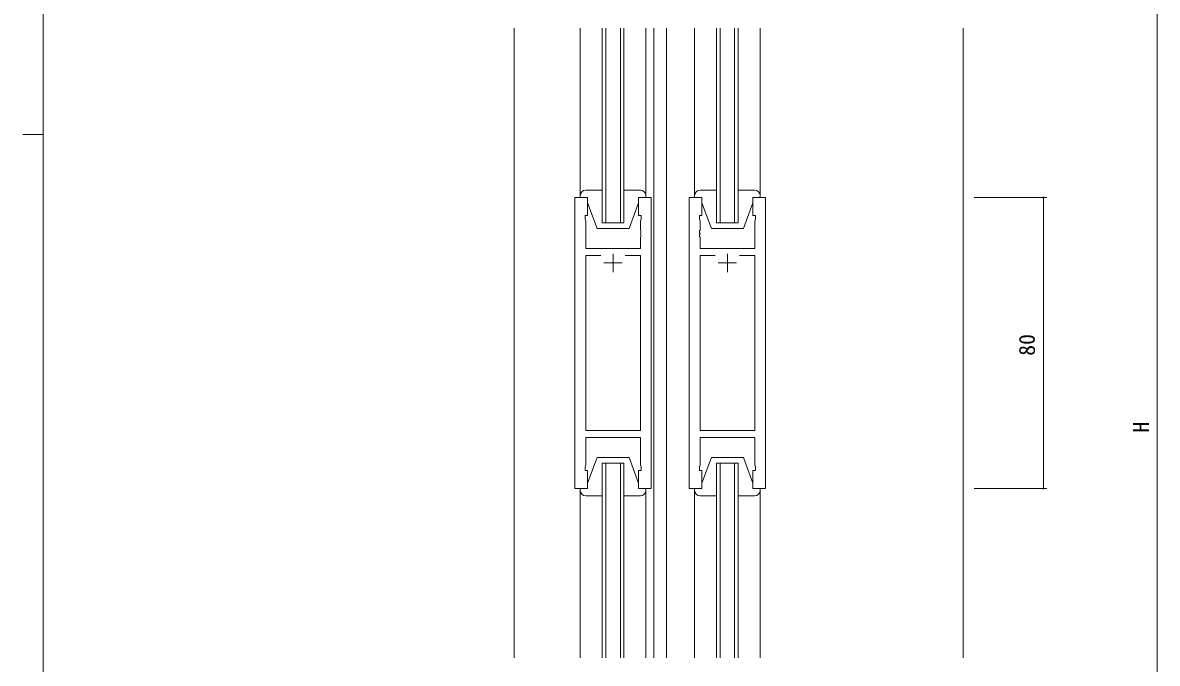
# Model space of a CAD drawing. Units: millimetres, scale not verified. Extents: x -793 to 793, y -564 to 564.
# Drawn here: x -793.4 to -481.7, y -111.7 to 64.3 of the extents above; entities that cross this region are included whole.
import ezdxf
from ezdxf.enums import TextEntityAlignment as Align

# ---------------------------------------------------------------- set-up
doc = ezdxf.new("R2010")
doc.units = ezdxf.units.MM
doc.header["$LTSCALE"] = 2
for name, color, linetype, lineweight in [('0-1_USER1', 2, 'Continuous', 9), ('0-2_YKK_ZWAK', 4, 'Continuous', 9), ('0-3_YKK_11', 6, 'Continuous', 9), ('0-4_YKK_12', 7, 'Continuous', 9), ('0-5_YKK_13', 7, 'Continuous', 9)]:
    doc.layers.add(name, color=color, linetype=linetype, lineweight=lineweight)
doc.styles.add('ＭＳ ゴシック', font='')
doc.styles.get('ＭＳ ゴシック').set_extended_font_data('MS Gothic')

msp = doc.modelspace()

# ---------------------------------------------------------------- linework, layer by layer
at = {"layer": '0-1_USER1'}
for p, q in [((-658.441, 62.809), (-658.441, -110.191)), ((-633.241, 9.309), (-633.241, 62.809)), ((-629.241, 62.809), (-629.241, 9.309)), ((-620.041, 62.809), (-620.041, -110.191)), ((-616.541, 62.809), (-616.541, -110.191)), ((-601.841, 9.309), (-601.841, 62.809)), ((-597.841, 62.809), (-597.841, 9.309)), ((-535.041, 62.809), (-535.041, -110.191)), ((-633.241, -56.691), (-633.241, -110.191)), ((-629.241, -110.191), (-629.241, -56.691)), ((-601.841, -56.691), (-601.841, -110.191)), ((-597.841, -110.191), (-597.841, -56.691))]:
    msp.add_line(p, q, dxfattribs=at)
for points in [[(-634.241, 62.809), (-634.241, 9.309), (-628.241, 9.309), (-628.241, 62.809)], [(-602.841, 62.809), (-602.841, 9.309), (-596.841, 9.309), (-596.841, 62.809)], [(-634.241, -110.191), (-634.241, -56.691), (-628.241, -56.691), (-628.241, -110.191)], [(-602.841, -110.191), (-602.841, -56.691), (-596.841, -56.691), (-596.841, -110.191)]]:
    msp.add_lwpolyline(points, dxfattribs=at)
at = {"layer": '0-2_YKK_ZWAK'}
for p, q in [((-640.241, 16.809), (-640.241, 62.809)), ((-622.241, 16.809), (-622.241, 62.809)), ((-608.841, 16.809), (-608.841, 62.809)), ((-590.841, 16.809), (-590.841, 62.809)), ((-640.241, 16.809), (-640.241, 16.309)), ((-640.241, 16.309), (-638.241, 16.309)), ((-634.241, 18.309), (-638.741, 18.309)), ((-638.241, 16.309), (-638.241, 14.809)), ((-623.741, 18.309), (-628.241, 18.309)), ((-624.241, 16.309), (-622.241, 16.309)), ((-624.241, 14.809), (-624.241, 16.309)), ((-622.241, 16.309), (-622.241, 16.809)), ((-608.841, 16.809), (-608.841, 16.309)), ((-608.841, 16.309), (-606.841, 16.309)), ((-602.841, 18.309), (-607.341, 18.309)), ((-606.841, 16.309), (-606.841, 14.809)), ((-592.341, 18.309), (-596.841, 18.309)), ((-592.841, 16.309), (-590.841, 16.309)), ((-592.841, 14.809), (-592.841, 16.309)), ((-590.841, 16.309), (-590.841, 16.809)), ((-638.241, 14.809), (-635.641, 7.809)), ((-624.241, 14.809), (-626.841, 7.809)), ((-606.841, 14.809), (-604.241, 7.809)), ((-592.841, 14.809), (-595.441, 7.809)), ((-635.641, 7.809), (-626.841, 7.809)), ((-604.241, 7.809), (-595.441, 7.809)), ((-638.241, -62.191), (-635.641, -55.191)), ((-635.641, -55.191), (-626.841, -55.191)), ((-624.241, -62.191), (-626.841, -55.191)), ((-606.841, -62.191), (-604.241, -55.191)), ((-604.241, -55.191), (-595.441, -55.191)), ((-592.841, -62.191), (-595.441, -55.191)), ((-638.241, -63.691), (-638.241, -62.191)), ((-624.241, -62.191), (-624.241, -63.691)), ((-606.841, -63.691), (-606.841, -62.191)), ((-592.841, -62.191), (-592.841, -63.691)), ((-640.241, -63.691), (-638.241, -63.691)), ((-640.241, -64.191), (-640.241, -63.691)), ((-640.241, -63.691), (-640.241, -110.191)), ((-624.241, -63.691), (-622.241, -63.691)), ((-622.241, -63.691), (-622.241, -64.191)), ((-622.241, -63.691), (-622.241, -110.191)), ((-608.841, -63.691), (-606.841, -63.691)), ((-608.841, -64.191), (-608.841, -63.691)), ((-608.841, -64.277), (-608.841, -110.191)), ((-592.841, -63.691), (-590.841, -63.691)), ((-590.841, -63.691), (-590.841, -64.191)), ((-590.841, -64.277), (-590.841, -110.191)), ((-634.241, -65.691), (-638.741, -65.691)), ((-623.741, -65.691), (-628.241, -65.691)), ((-602.841, -65.691), (-607.341, -65.691)), ((-592.341, -65.691), (-596.841, -65.691))]:
    msp.add_line(p, q, dxfattribs=at)
for centre, start, end in [((-638.741, 16.809), 90, 180), ((-623.741, 16.809), 0, 90), ((-607.341, 16.809), 90, 180), ((-592.341, 16.809), 0, 90), ((-638.741, -64.191), 180, 270), ((-623.741, -64.191), 270, 0), ((-607.341, -64.191), 180, 270), ((-592.341, -64.191), 270, 0)]:
    msp.add_arc(centre, 1.5, start, end, dxfattribs=at)
at = {"layer": '0-3_YKK_11'}
for p, q in [((-481.741, 146.309), (-481.741, -239.691)), ((-532.041, 16.309), (-512.044, 16.309)), ((-513.044, 16.309), (-513.044, -63.691)), ((-532.041, -63.691), (-512.044, -63.691))]:
    msp.add_line(p, q, dxfattribs=at)
for centre, start, end in [((-513.044, 16.309), 90, 270), ((-513.044, 16.309), 270, 90), ((-513.044, -63.691), 90, 270), ((-513.044, -63.691), 270, 90)]:
    msp.add_arc(centre, 0.106, start, end, dxfattribs=at)
at = {"layer": '0-4_YKK_12'}
for p, q in [((-631.241, 0.809), (-631.241, -4.191)), ((-627.891, 0.379), (-623.741, 0.379)), ((-603.192, 0.379), (-607.341, 0.379)), ((-599.841, 0.809), (-599.841, -4.191)), ((-628.741, -1.691), (-633.741, -1.691)), ((-602.341, -1.691), (-597.341, -1.691))]:
    msp.add_line(p, q, dxfattribs=at)
for points in [[(-620.741, 16.309), (-620.741, -63.691), (-624.241, -63.691), (-624.241, -58.691), (-623.541, -58.691), (-623.541, -57.691), (-623.741, -57.141), (-623.741, -49.691), (-638.741, -49.691), (-638.741, -57.141), (-638.941, -57.691), (-638.941, -58.691), (-638.241, -58.691), (-638.241, -63.691), (-641.741, -63.691), (-641.741, 16.309), (-638.241, 16.309), (-638.241, 11.309), (-638.941, 11.309), (-638.941, 10.309), (-638.741, 9.76), (-638.741, 2.309), (-623.741, 2.309), (-623.741, 5.351), (-623.621, 5.534), (-623.621, 6.084), (-623.741, 6.267), (-623.741, 6.351), (-623.621, 6.534), (-623.621, 7.084), (-623.741, 7.267), (-623.741, 9.76), (-623.541, 10.309), (-623.541, 11.309), (-624.241, 11.309), (-624.241, 16.309)], [(-610.341, 16.309), (-610.341, -63.691), (-606.841, -63.691), (-606.841, -58.691), (-607.541, -58.691), (-607.541, -57.691), (-607.341, -57.141), (-607.341, -49.691), (-592.341, -49.691), (-592.341, -57.141), (-592.141, -57.691), (-592.141, -58.691), (-592.841, -58.691), (-592.841, -63.691), (-589.341, -63.691), (-589.341, 16.309), (-592.841, 16.309), (-592.841, 11.309), (-592.141, 11.309), (-592.141, 10.309), (-592.341, 9.76), (-592.341, 2.309), (-607.341, 2.309), (-607.341, 5.351), (-607.461, 5.534), (-607.461, 6.084), (-607.341, 6.267), (-607.341, 6.351), (-607.461, 6.534), (-607.461, 7.084), (-607.341, 7.267), (-607.341, 9.76), (-607.541, 10.309), (-607.541, 11.309), (-606.841, 11.309), (-606.841, 16.309)]]:
    msp.add_lwpolyline(points, close=True, dxfattribs=at)
for points in [[(-627.891, 0.379), (-623.741, 0.379), (-623.741, -47.761), (-638.741, -47.761), (-638.741, 0.379), (-634.592, 0.379)], [(-603.192, 0.379), (-607.341, 0.379), (-607.341, -47.761), (-592.341, -47.761), (-592.341, 0.379), (-596.491, 0.379)]]:
    msp.add_lwpolyline(points, dxfattribs=at)
at = {"layer": '0-5_YKK_13'}
for p, q in [((-787.816, -491.4), (-787.816, 558.6)), ((-793.416, 33.6), (-787.816, 33.6))]:
    msp.add_line(p, q, dxfattribs=at)

# ---------------------------------------------------------------- texts
at = {"layer": '0-3_YKK_11', "style": 'ＭＳ ゴシック'}
for s, p in [('80', (-514.044, -27.211)), ('H', (-482.741, -48.291))]:
    msp.add_text(s, height=4.399, rotation=90, dxfattribs=at).set_placement(p, align=Align.BOTTOM_LEFT)

doc.saveas('drawing.dxf')
